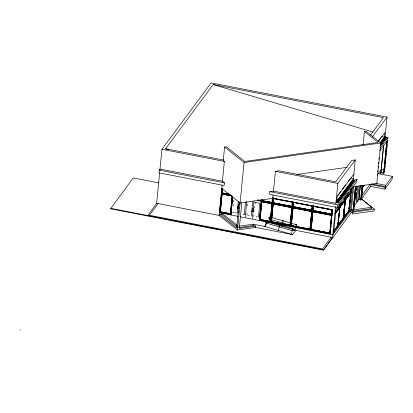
<?xml version="1.0" encoding="UTF-8"?>
<svg xmlns="http://www.w3.org/2000/svg" width="413" height="413" viewBox="0 0 413 413"><rect width="100%" height="100%" fill="white"/><g stroke="black" fill="none" stroke-linecap="round" stroke-linejoin="round"><path stroke-width="0.62" d="M355.015 196.831L354.994 196.986M355.448 193.909L355.423 193.981M338.108 225.286L343.394 218.162L337.849 225.539M339.961 206.376L339.718 206.211M345.516 198.885L345.629 199.03M272.554 198.472L272.348 198.07L272.575 198.255M293.643 202.21L293.178 206.598M313.498 206.149L313.095 205.994L312.626 210.795L331.851 214.533L332.32 209.732L327.07 208.761M257.469 200.284L261.119 200.981M273.809 198.152L273.184 198.034L272.673 203.242L292.327 207.047M310.328 229.834L312.161 211.115L292.512 207.3L290.675 226.014L310.328 229.819M293.054 201.895L292.528 207.104L312.182 210.909M330.183 233.696L310.535 229.876L312.378 211.162L332.021 214.982L331.959 215.571M339.971 206.552L345.299 199.365L345.02 199.262M348.634 210.599L349.042 210.842L343.662 218.095L348.99 210.749L350.787 192.293M351.164 188.695L350.854 191.875L345.526 199.061M383.641 145.97L383.708 145.774M20.65 330.09L20.696 329.641M158.876 182.907L133.203 177.915L110.607 208.782L323.425 250.164L351.551 212.236M147.549 215.963L156.656 203.294L159.619 173.037M159.217 170.146L158.948 172.846L224.197 185.535L224.46 182.835L222.416 181.209L160.012 169.077L159.217 170.146L224.46 182.835M159.903 170.156L161.953 149.263L211.157 82.91L387.033 117.111L384.88 139.083M363.079 145.04L364.405 131.53L378.143 142.439L244.821 161.483L226.314 146.791L224.605 147.038L223.278 160.543L224.362 161.4L222.39 181.483M239.075 226.226L253.195 224.213L264.542 226.417L267.712 222.137L295.816 230.356L292.641 234.636L255.601 227.434L237.449 230.026L219.06 215.426L222.044 185.039M232.612 196.877L230.898 214.388L219.757 212.22L221.605 193.506L230.882 195.313M230.284 194.982L221.611 193.31L222.075 188.684M220.108 209.499L220.341 206.959M220.48 205.741L220.769 202.576M220.909 201.358L221.182 198.219M221.337 196.975L221.569 194.435M221.987 190.135L221.745 192.463M231.481 195.628L221.791 193.743L219.995 212.05L230.712 214.135L232.405 196.841M229.685 194.668L221.848 193.139L222.282 188.726L221.962 188.674L219.644 212.297L230.991 214.507L232.715 196.908M220.103 211.972L221.791 193.743M221.848 193.139L222.411 188.431M220.212 211.89L230.63 213.82L220.212 211.89L222.488 188.674M222.08 194.064L220.341 211.797M222.194 192.892L222.602 188.756M220.33 211.709L222.302 192.912M222.664 188.674L222.091 192.763M222.189 194.079L231.533 195.803M220.542 212.199L220.366 212.437L220.449 211.817M223.753 182.561L223.779 182.293M236.835 226.479L221.869 214.6L222.003 213.247L222.53 212.535M230.464 213.795L232.189 196.129L230.346 213.857M230.583 213.955L232.307 196.149M230.64 214.022L232.307 196.696M231.254 213.552L231.172 214.264L219.824 212.06L219.938 211.363L219.711 211.611L231.058 213.82L231.203 213.573M233.154 206.01L233.278 204.776M233.577 201.694L233.701 200.46M237.145 213.278L238.291 201.559M237.842 208.519L238.048 206.407M239.137 202.246L236.618 227.909L219.195 214.079L221.869 214.6M238.394 212.829L238.513 211.616M238.812 208.575L238.931 207.362M239.168 204.915L239.349 203.077M237.449 230.026L244.073 162.49L224.605 147.038M241.811 202.768L239.292 228.43L255.735 226.081L255.601 227.434M245.446 202.324L244.305 214.564M246.731 201.492L245.322 217.068M246.793 214.316L246.917 213.082M247.64 205.684L247.764 204.45M251.326 216.035L252.72 201.854M252.028 211.275L252.235 209.169M254.01 200.94L252.415 218.446M253.845 211.647L254.057 209.505M253.949 215.08L253.758 216.402M254.671 207.682L254.795 206.448M255.038 203.981L255.157 202.747M239.561 227.491L253.061 225.56L253.195 224.213M260.495 200.971L260.655 200.243L261.176 200.398L261.119 200.992M258.744 200.109L260.789 200.506L260.82 200.176M257.495 200.073L260.933 200.744L260.83 200.315M260.933 200.744L260.97 200.357M261.279 200.424L259.359 220.021L330.276 233.815M259.71 219.773L261.506 201.467L272.224 203.552L270.427 221.858L259.71 219.773L270.427 221.858M273.101 194.967L272.281 202.948L261.563 200.863L261.605 200.481L261.176 200.408M259.813 219.695L261.506 201.467M261.563 200.863L261.605 200.481M259.88 219.654L261.894 199.536M260.056 219.525L261.956 199.453M260.118 219.437L261.857 201.699M260.226 219.458L260.082 220.16L260.257 219.922M261.904 201.802L262.095 200.527M269.849 191.658L269.586 194.363L337.664 207.6L356.713 181.916L356.977 179.211L355.185 179.469L338.118 202.489L336.678 202.21L335.888 203.279L273.478 191.142L269.849 191.658L337.932 204.9L356.977 179.211M271.031 191.756L271.057 191.487M269.983 222.091L270.066 221.471M271.811 203.728L271.919 202.561M272.198 202.633L261.78 200.703L272.033 202.607L272.348 198.214M270.298 221.678L272.621 197.786M270.35 221.745L272.224 203.552M272.281 202.948L272.637 198.173L272.343 198.147M273.452 191.41L275.419 171.333L279.054 170.812L335.784 181.844L351.659 160.44L355.288 159.924L353.105 182.179M272.978 197.992L272.466 203.201L261.326 201.033L261.383 200.444M270.706 222.23L273.091 197.915M270.82 222.153L272.668 203.439L292.306 207.259L290.468 225.973L270.83 222.137M293.06 202.225L290.561 226.092L290.793 225.808L271.057 221.982L272.854 203.671L292.079 207.414L290.282 225.72L291.903 207.522M282.446 200.083L292.61 202.009L292.136 206.81L272.91 203.072L273.38 198.271L281.769 199.902M271.057 221.982L272.854 203.671M272.91 203.072L273.38 198.271M271.274 221.817L290.2 225.405L271.274 221.817L273.613 197.977M273.179 203.826L271.403 221.729M273.674 198.591L273.256 202.819M271.429 222.37L271.501 221.776M273.318 202.737L273.788 198.426M289.926 225.333L289.843 225.952L290.019 225.71M291.666 207.589L291.857 206.314M292.197 202.189L292.223 201.735L292.832 201.854M291.831 207.532L290.029 225.353M292.363 202.127L291.883 206.443M290.153 225.539L292.476 201.647M292.136 206.81L292.538 201.565M292.321 207.063L292.776 202.437L292.296 202.324M290.912 225.844L292.709 207.532L311.934 211.275L310.142 229.582L290.912 225.844L310.142 229.582M312.063 205.937L312.465 205.87L311.996 210.671L292.771 206.934L293.24 202.133L296.715 202.809M291.02 225.766L292.709 207.532M292.771 206.934L293.24 202.133M291.134 225.679L310.06 229.267L291.134 225.679L293.421 202.308M291.263 225.591L292.998 207.853M293.116 206.681L293.509 202.442L312.269 206.195M291.284 226.231L291.356 225.637M291.325 225.508L293.209 206.727M309.781 229.194L309.698 229.814L309.879 229.571M311.634 210.284L311.603 211.348M309.895 229.241L311.707 211.368M311.748 210.331L312.218 205.989M310.013 229.401L312.311 205.968M310.065 229.468L312.29 205.979M312.182 210.924L312.693 205.715M310.421 229.953L312.915 206.087M312.909 205.757L312.388 210.966L332.037 214.786L332.264 212.463M310.772 229.705L312.569 211.394L331.794 215.137L329.997 233.443L310.772 229.705L329.997 233.443M310.875 229.628L312.569 211.394M312.626 210.795L313.095 205.994M310.989 229.54L329.915 233.128L310.989 229.54L313.384 205.617M311.118 229.452L312.858 211.714M312.971 210.542L313.384 206.314M311.221 229.473L311.139 230.093L311.319 229.85M311.18 229.37L313.142 210.48M313.054 210.434L313.519 205.875M323.425 250.164L332.532 237.496L292.672 229.742M329.75 233.102L331.546 215.256L313.023 211.652M331.603 214.192L332.078 209.85M329.868 233.262L332.191 209.37M329.925 233.33L332.253 209.288M329.961 234.243L332.346 209.928L272.771 198.343L240.098 203.01L221.709 188.416M330.364 231.853L330.612 229.339M330.792 227.47L331.04 224.956M331.164 223.712L331.407 221.198M331.593 219.329L331.84 216.815M332.661 209.499L332.594 210.186L332.548 209.577M330.467 231.874L330.591 230.624M330.896 227.491L331.019 226.236M331.267 223.732L331.448 221.853M331.696 219.349L331.82 218.095M332.486 237.945L335.557 206.619M335.888 203.279L337.829 183.465L355.288 159.924M333.59 233.722L335.975 209.412L337.824 206.913M338.118 202.489L338.206 201.57L354.256 180.946M337.664 207.6L337.932 204.9M337.653 224.233L337.793 222.958M345.216 199.236L339.904 206.454L339.383 206.572L339.662 206.918M337.917 222.53L337.607 225.663L337.88 225.735L333.384 231.843M338.061 221.069L338.304 218.56M338.593 215.627L338.717 214.373M339.269 208.725L339.517 206.216M339.615 206.882L335.568 212.344M337.819 225.978L339.971 204.275M333.399 231.93L337.932 225.823L339.723 207.517L335.108 213.779M339.698 207.357L339.976 207.264M340.049 204.228L339.785 206.913L335.624 212.525M338.01 226.009L340.224 203.49M340.291 203.284L338.03 225.859L343.523 218.451M338.211 225.157L338.221 225.436M339.951 207.388L340.059 206.928M343.394 214.858L343.528 213.588M343.822 210.475L344.024 208.58M344.685 201.709L344.803 200.455M343.317 218.301L343.188 217.961M343.492 214.827L343.657 213.154M343.802 211.693L344.106 208.565M344.396 205.628L344.519 204.373M344.628 202.974L344.87 200.465M345.129 200.315L343.373 218.487M345.216 199.427L345.505 196.258M345.583 196.206L343.435 218.24L338.108 225.586L343.487 218.332L345.283 200.026L339.646 207.326M345.66 196.16L345.34 199.422L339.992 206.474M343.564 218.518L345.758 196.412M343.662 218.095L345.459 199.784L350.776 192.649M345.516 199.185L345.789 196.371M343.766 217.666L343.776 217.94M348.655 210.764L348.422 210.408M348.825 208.622L348.964 207.352M350.054 196.092L350.178 194.843M350.771 191.937L350.622 190.419M348.892 208.632L349.047 207.336M349.336 204.409L349.46 203.155M350.012 197.507L350.245 194.853M350.441 193.114L350.709 190.408M351.091 188.72L348.928 210.991M345.459 199.474L350.936 192.05L351.215 188.669M351.324 188.55L349.124 211.028L333.394 232.24M355.547 186.315L353.208 210.186L352.366 214.053L374.152 210.94L374.328 209.138L352.547 212.251L350.652 211.884L351.313 209.819L353.647 186.506M352.129 203.991L352.103 204.218M355.412 186.206L353.069 210.078L351.37 209.747L332.795 234.796L240.129 216.773M353.291 211.244L353.425 209.892L371.783 207.269L371.654 208.622L353.291 211.244L352.547 212.251M354.137 206.459L354.385 203.95M354.566 202.065L354.752 200.181M354.968 197.806L355.185 195.783M355.366 193.898L355.567 191.704M355.8 189.5L355.985 187.419M356.352 186.325L354.132 208.937L353.208 210.186L351.313 209.819M355.779 199.195L355.96 197.347M356.202 194.879L356.445 192.412M356.625 190.563L356.806 188.715M356.357 201.208L357.839 186.082M359.078 185.68L357.534 201.436L356.398 201.214M360.25 185.783L358.892 199.603L360.781 199.969L361.711 198.72L363.001 185.53M354.287 205.813L358.943 199.531L360.301 185.711M358.943 199.531L360.647 199.861L362.067 185.411M360.781 199.969L362.201 185.52M361.592 197.497L361.778 195.612M362.02 193.103L362.206 191.214M362.392 189.33L362.578 187.445M361.618 198.663L370.714 186.392L370.889 184.59L371.421 183.878M377.694 171.725L377.818 170.466M378.127 167.317L378.251 166.057M378.499 163.533L378.623 162.273M378.933 159.124L379.057 157.859M364.405 131.53L366.114 131.288L380.817 142.955L376.842 183.475L352.64 186.934L350.255 211.249L348.557 210.914M379.759 174.198L380.9 172.66L383.594 145.175M380.151 142.883L384.379 137.178L384.818 132.676L378.287 141.489M383.646 145.102L380.951 172.588L383.791 173.14L384.348 167.456L385.035 166.532L384.348 167.456M382.861 154.767L382.805 155.004M384.808 139.14L385.092 136.92L387.931 137.472L384.477 172.211L383.341 171.989M384.157 167.42L386.733 141.138M380.9 172.66L383.734 173.212L386.873 141.246M385.097 163.93L385.283 162.004M385.535 159.439L385.727 157.518M385.974 154.952L386.103 153.672M386.351 151.106L386.542 149.186M386.795 146.62L386.981 144.695M387.172 142.774L387.358 140.848M370.714 186.392L384.901 189.154L385.737 185.287L392.35 176.366L378.169 173.61M392.35 176.366L392.04 179.521L384.901 189.154M339.656 207.471L339.579 207.749M345.211 199.98L345.134 200.259M348.34 181.126L350.622 178.044L353.456 178.597L336.791 201.074L352.857 180.393L352.712 181.787L336.667 202.458L337.235 196.573L353.9 174.095M338.392 201.658L337.622 202.654C339.228 201.203 337.602 203.222 336.75 202.339L336.925 200.852L336.817 202.282M339.109 200.155C340.09 200.481 337.276 200.124 337.917 199.66M339.341 200.274L337.906 200.099L337.984 199.572M337.793 202.473L336.75 202.339M338.262 202.158L338.324 202.081M339.796 199.892C337.586 200.78 339.527 195.953 338.815 199.701M341.334 197.724C337.901 196.681 341.345 197.724 341.117 197.548M340.348 199.52L340.353 199.262L339.806 199.861M340.725 197.192L340.926 195.695L340.818 197.12M341.267 197.812L341.184 197.46L341.339 197.693M341.918 194.497L341.876 194.921L343.311 195.199L341.892 194.957L341.985 194.415M342.289 196.764L342.284 197.027L342.32 196.774M342.821 194.538C343.482 190.749 341.685 195.679 343.802 194.73M343.337 195.142L343.115 194.967M343.905 192.35L343.988 191.833L343.91 192.386L345.34 192.535L343.977 192.298M344.292 194.187L344.323 194.193M344.814 190.729L344.674 192.107L345.645 192.313L344.865 193.315M344.757 192.019L344.948 190.512L344.69 192.133L345.645 192.303M345.118 192.412L345.376 192.535M345.185 192.329L345.335 192.561M345.929 189.784L346.006 189.231L345.996 189.696M345.753 192.19L344.736 191.983L345.82 192.102M346.182 191.937L346.244 191.245L346.166 191.957L338.149 202.293L337.989 201.523M346.373 191.498L346.337 191.591M347.751 189.634L346.775 189.417L346.951 187.93L346.775 189.443M347.199 189.727L347.328 190.021L345.893 189.743M345.96 189.655L347.287 190.047L347.379 189.732M347.994 187.12L348.004 186.65L347.927 187.172M348.773 186.867C349.61 183.011 347.632 187.848 349.754 187.053M347.896 187.161L349.413 187.192M347.963 187.074L349.29 187.466L349.377 187.151M349.997 184.539L350.007 184.069L349.899 184.58M350.384 186.578L350.286 186.655M350.983 185.432L351.752 184.435L350.745 184.239L350.952 182.768L350.776 184.286L351.757 184.477M349.966 184.492C350.807 185.091 351.67 184.42 351.293 184.89L349.914 184.616M351.902 181.999L351.974 181.581M352 181.957L352.01 181.488M353.316 182.107L351.928 182.009M380.745 144.483L380.9 144.715M381.524 141.865L381.648 141.323L381.54 141.871L382.939 142.108L382.748 141.902M381.994 143.827L381.922 143.672M381.927 143.91L381.989 143.585M382.453 141.416L382.562 140.017L382.417 141.401M382.913 142.103L382.748 141.871M381.431 144.22L380.456 143.998L384.327 139.047L384.457 137.637L380.249 143.053M385.009 139.439L384.957 139.367M385.799 138.278L380.626 144.555M356.218 196.356L356.207 193.697M381.364 144.302L380.383 144.111L381.436 144.189M265.373 226.546L266.545 220.965C265.203 220.568 264.836 222.767 266.111 223.051L292.28 230.702C293.622 231.099 293.984 228.9 292.709 228.616L266.545 220.965M268.786 222.633L269.952 217.006C268.61 216.613 268.243 218.807 269.519 219.096L295.682 226.747C297.03 227.14 297.391 224.946 296.116 224.662L269.952 217.006M278.429 230.464L279.616 224.739M281.903 226.417L283.034 220.836M291.542 234.243L292.709 228.616M294.996 230.34L296.116 224.662M237.79 206.376L237.965 206.025M238.585 208.777L238.394 208.596L238.518 208.854M230.346 213.774L230.273 214.368L230.449 214.125M273.354 202.866L271.486 221.621M331.494 214.146L331.391 215.199M329.641 233.056L329.559 233.675L329.734 233.433M350.689 192.768L350.766 192.489M168.643 149.656L165.582 148.747L213.201 84.531L383.403 117.628L370.368 135.211M158.071 203.568L149.408 215.256L322.45 248.905L331.112 237.217M221.766 192.437L221.564 192.701L229.174 194.151M221.611 193.836L221.43 194.074L222.07 194.162M221.951 194.136L231.476 195.886M219.876 212.014L219.329 212.726L238.239 216.407M220.232 211.673L220.501 211.848M230.588 213.686L229.194 213.397M230.676 214.936L231.203 214.218M260.789 200.506L259.354 200.145M261.666 201.859L271.919 203.748L270.174 221.492M258.553 217.233L259.813 203.232L255.084 202.313M273.628 198.369L292.61 202.009M273.545 198.663L292.409 202.334M272.043 203.661L261.594 201.559M271.295 221.6L271.501 221.858M291.883 207.734L273.076 203.986M292.874 207.925L311.738 211.595M291.356 225.725L290.53 225.384M313.26 206.386L332.124 210.057M312.729 211.786L331.598 215.457M372.294 136.987L387.033 117.111M337.679 195.499L340.725 191.395M342.248 189.34L345.671 184.719M378.576 140.626L380.801 137.627M384.627 138.938L385.03 138.396L385.99 138.582M384.668 138.933L385.055 138.412M380.352 145.593L386.491 137.317L385.014 137.028M379.981 148.195L387.931 137.472M338.939 205.416L341.53 201.921M343.75 198.921L344.865 197.424M345.975 195.927L346.714 194.926M347.085 194.425L348.567 192.427M350.787 189.433L352.268 187.435M331.815 215.333L332.341 214.621M379.692 150.926L387.662 140.172M350.508 191.57L351.045 191.431M337.87 208.746L338.608 207.708M350.451 191.777L350.787 191.813L345.253 199.092M337.937 208.71L338.675 207.718M340.549 205.189L342.021 203.206M335.599 212.375L339.734 206.825L339.347 206.712M345.547 198.983L350.895 191.931M335.604 212.726L339.847 207.042M339.904 206.965L345.402 199.551M335.614 212.834L350.936 192.05M335.583 212.932L339.827 207.238M339.884 207.161L345.382 199.747M345.438 199.67L350.936 192.257L349.104 210.966L343.606 218.379M335.093 213.898L339.646 207.708L339.372 207.698M339.842 207.584L339.249 207.946M345.201 200.217L339.92 207.434M345.397 200.088L345.129 200.511M350.756 192.726L345.438 199.944L345.614 199.438M350.683 193.016L350.911 192.804L350.27 192.68M356.14 186.903L356.863 185.933M362.671 186.743L363.807 185.215M362.387 187.853L364.276 185.303M348.644 210.501L349.011 210.506M333.508 231.094L334.613 229.607M343.404 217.692L348.949 210.671L343.404 218.049M348.742 210.465L348.34 210.702M333.358 231.631L337.839 225.653L333.343 231.75M349.161 210.377L348.964 210.553M333.384 232.132L337.968 225.942M362.087 195.292L370.038 184.57M381.261 169.433L377.265 175.04M353.342 209.711L353.889 208.973M360.647 199.861L361.194 199.123M384.044 170.058L381.209 169.506M384.787 169.062L383.651 168.84M339.729 199.98L338.727 199.773M384.513 139.382L383.538 139.258L384.906 139.527M381.003 144.602L380.745 144.452M380.259 143.058L384.467 137.643M383.605 139.166L383.651 138.742L383.543 139.289L384.901 139.553M384.322 139.036L380.492 143.956L384.327 139.047L385.262 139.238M380.678 144.627L385.546 138.221M380.12 145.567L385.794 138.257M380.13 145.572L385.866 138.195M382.897 142.134L381.571 141.742M381.597 144.282L382.355 143.29M346.053 191.276L353.982 181.044M346.042 191.281L353.946 180.966M339.114 200.124L339.264 200.393L337.973 200.042M343.358 194.915L343.373 195.117M347.318 190.476L349.233 188.008M336.652 202.458L352.717 181.797M292.079 207.414L272.941 203.764M311.934 211.275L292.796 207.625M331.794 215.137L312.656 211.487M261.765 201.895L261.145 201.797M273.638 198.694L272.441 198.462M273.107 204.099L271.904 203.852M313.353 206.417L312.156 206.185M312.822 211.823L311.624 211.59M244.073 162.49L380.817 142.955M296.906 174.477L347.219 167.291M239.426 227.078L237.718 227.326L236.752 226.561M381.54 136.631L384.379 137.178M375.871 183.367L385.737 185.287M372.036 183.997L385.603 186.635M370.889 184.59L385.076 187.352M351.969 181.911L353.358 182.221M350.813 184.157L351.824 184.389M165.582 148.747L223.727 160.053M161.953 149.263L224.362 161.4M275.419 171.333L337.829 183.465M348.809 186.738L349.821 186.97M347.41 189.774L347.343 189.861M350.978 192.117L352.113 192.339M346.156 191.343L338.03 201.616L345.913 191.312M350.673 192.819L350.42 192.799M350.461 192.928L350.73 192.969M345.041 199.051L345.309 199.092M339.801 206.299L340.064 206.376M339.305 207.785L339.574 207.806M297.391 202.989L311.448 205.674M314.179 206.252L326.394 208.58M293.328 202.225L311.448 205.813M313.183 206.087L313.503 206.216M314.112 206.268L332.233 209.789M292.776 202.442L293.524 202.546M332.011 210.047L332.491 210.16M268.367 201.704L269.606 201.942M283.344 204.616L284.578 204.853M261.697 200.486L292.383 206.464M292.383 206.474L331.804 214.12L332.197 214.218L332.129 214.905L257.459 200.382M229.731 194.353L222.018 193.021M258.12 200.042L260.81 200.558M261.734 200.744L272.157 202.762M273.081 202.948L292.012 206.624M292.941 206.81L311.872 210.485M312.796 210.671L331.727 214.347M221.957 193.062L229.7 194.569M258.115 200.099L260.861 200.63M261.672 200.79L272.208 202.835M273.019 202.995L292.063 206.696M292.874 206.856L311.996 210.671M312.729 210.718L331.851 214.533M221.497 193.387L230.888 195.215M221.879 193.836L231.486 195.772M261.961 201.72L271.976 203.671M273.205 203.908L291.113 207.388M293.06 207.77L311.748 211.477M343.766 217.796L343.657 217.842M291.769 207.729L292.993 207.951M343.399 218.002L343.043 218.178L343.487 218.332M337.948 225.209L338.211 225.286M337.627 225.452L337.901 225.493M337.545 225.751L337.808 225.828M337.173 226.159L337.808 226.283M232.55 212.174L233.732 212.406M234.914 212.633L236.097 212.865M243.19 214.244L244.372 214.476M247.325 215.049L249.101 215.395M256.189 216.773L257.371 217.001M261.481 219.675L262.72 219.917M273.432 221.998L275.275 222.359M278.341 222.953L279.57 223.19M288.243 224.837L290.112 225.245M303.111 227.769L304.954 228.131M308.021 228.725L309.249 228.962M318.056 230.676L319.899 231.037M322.966 231.631L324.195 231.869M259.426 219.334L290.525 225.374M293.271 225.885L330.24 233.097M271.16 221.905L290.21 225.606M260.273 219.871L261.512 220.114M285.739 224.822L286.968 225.064M292.089 226.061L293.318 226.298M300.685 227.728L301.913 227.971M315.63 230.635L316.859 230.877M156.656 203.294L219.06 215.426M253.061 225.56L255.735 226.081M110.653 208.328L323.472 249.715M264.542 226.417L292.641 234.636M213.201 84.531L373.089 132.093M331.753 215.519L331.484 215.452M374.328 209.138L362.067 199.407L361.711 198.72M361.452 199.066L371.783 207.269M222.003 213.247L237.465 225.524M340.028 206.293L340.075 206.526M251.93 211.74L251.765 211.28M355.123 196.753L355.123 196.753M270.613 222.096L259.472 219.943L261.321 201.229L272.446 203.397L270.613 222.111M238.631 205.819L238.848 205.973L238.647 205.788M252.818 208.575L253.03 208.73L252.833 208.544M252.539 211.415L252.751 211.57L252.539 211.415M253.458 208.699L253.67 208.859L253.474 208.668M253.179 211.539L253.391 211.693L253.179 211.539M266.375 221.084L266.648 221.167L266.406 221.074M282.869 220.79L283.199 220.883L282.869 220.79M295.945 224.78L296.224 224.863L295.956 224.77M259.989 219.53L270.345 221.544L259.989 219.53M273.189 202.824L292.053 206.495L273.189 202.824M293.044 206.686L311.913 210.356L293.044 206.686M312.904 210.547L331.768 214.218L312.904 210.547"/></g></svg>
